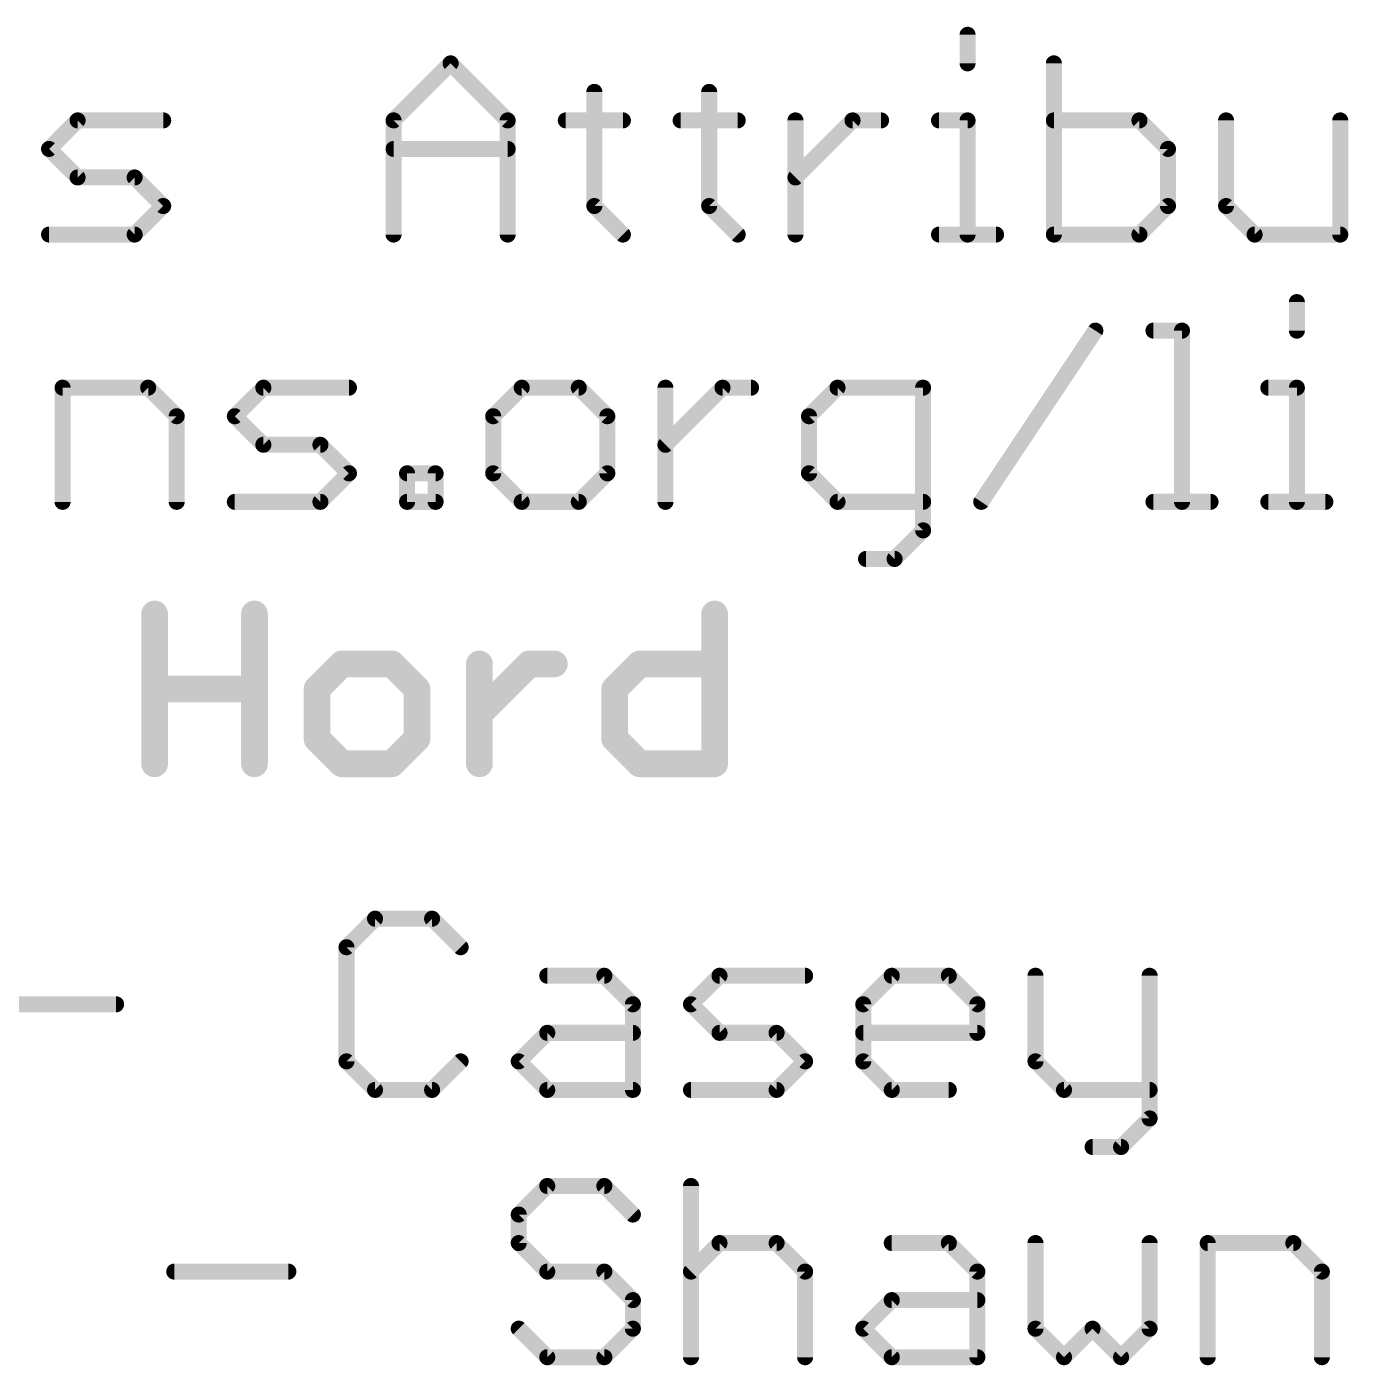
# Model space of a CAD drawing. Extents: x -22 to 88, y -20 to 45.
# Drawn here: x 31.21 to 43.77, y -19.56 to -6.84 of the extents above; entities that cross this region are included whole.
import ezdxf

# ---------------------------------------------------------------- set-up
doc = ezdxf.new("R2010")
doc.units = 0
doc.layers.add('51', color=53, linetype='CONTINUOUS')

msp = doc.modelspace()

# ---------------------------------------------------------------- linework, layer by layer
at = {"layer": '51'}
for points, const_width in [([(40.1507, -6.9156), (40.1507, -7.1868)], 0.1524), ([(40.1507, -6.9156), (40.1507, -7.1868)], 0.1524), ([(34.6952, -7.7291), (35.2376, -7.1868)], 0.1524), ([(34.6952, -7.7291), (35.2376, -7.1868)], 0.1524), ([(35.2376, -7.1868), (35.7799, -7.7291)], 0.1524), ([(35.2376, -7.1868), (35.7799, -7.7291)], 0.1524), ([(40.971, -7.1868), (40.971, -8.8138)], 0.1524), ([(40.971, -7.1868), (40.971, -8.8138)], 0.1524), ([(36.6035, -7.458), (36.6035, -8.5426)], 0.1524), ([(36.6035, -7.458), (36.6035, -8.5426)], 0.1524), ([(37.695, -7.458), (37.695, -8.5426)], 0.1524), ([(37.695, -7.458), (37.695, -8.5426)], 0.1524), ([(31.4209, -8.0003), (31.6921, -7.7291)], 0.1524), ([(31.4209, -8.0003), (31.6921, -7.7291)], 0.1524), ([(31.6921, -7.7291), (32.5056, -7.7291)], 0.1524), ([(31.6921, -7.7291), (32.5056, -7.7291)], 0.1524), ([(34.6952, -8.8138), (34.6952, -7.7291)], 0.1524), ([(34.6952, -8.8138), (34.6952, -7.7291)], 0.1524), ([(35.7799, -7.7291), (35.7799, -8.8138)], 0.1524), ([(35.7799, -7.7291), (35.7799, -8.8138)], 0.1524), ([(36.3324, -7.7291), (36.8747, -7.7291)], 0.1524), ([(36.3324, -7.7291), (36.8747, -7.7291)], 0.1524), ([(37.4238, -7.7291), (37.9662, -7.7291)], 0.1524), ([(37.4238, -7.7291), (37.9662, -7.7291)], 0.1524), ([(38.5153, -8.8138), (38.5153, -7.7291)], 0.1524), ([(38.5153, -8.2715), (39.0576, -7.7291)], 0.1524), ([(38.5153, -8.8138), (38.5153, -7.7291)], 0.1524), ([(38.5153, -8.2715), (39.0576, -7.7291)], 0.1524), ([(39.0576, -7.7291), (39.3288, -7.7291)], 0.1524), ([(39.0576, -7.7291), (39.3288, -7.7291)], 0.1524), ([(39.8796, -7.7291), (40.1507, -7.7291)], 0.1524), ([(39.8796, -7.7291), (40.1507, -7.7291)], 0.1524), ([(40.1507, -7.7291), (40.1507, -8.8138)], 0.1524), ([(40.1507, -7.7291), (40.1507, -8.8138)], 0.1524), ([(41.7845, -7.7291), (40.971, -7.7291)], 0.1524), ([(41.7845, -7.7291), (40.971, -7.7291)], 0.1524), ([(42.0557, -8.0003), (41.7845, -7.7291)], 0.1524), ([(42.0557, -8.0003), (41.7845, -7.7291)], 0.1524), ([(42.6082, -7.7291), (42.6082, -8.5426)], 0.1524), ([(42.6082, -7.7291), (42.6082, -8.5426)], 0.1524), ([(43.6928, -8.8138), (43.6928, -7.7291)], 0.1524), ([(43.6928, -8.8138), (43.6928, -7.7291)], 0.1524), ([(31.6921, -8.2715), (31.4209, -8.0003)], 0.1524), ([(31.6921, -8.2715), (31.4209, -8.0003)], 0.1524), ([(34.6952, -8.0003), (35.7799, -8.0003)], 0.1524), ([(34.6952, -8.0003), (35.7799, -8.0003)], 0.1524), ([(42.0557, -8.5426), (42.0557, -8.0003)], 0.1524), ([(42.0557, -8.5426), (42.0557, -8.0003)], 0.1524), ([(32.2344, -8.2715), (31.6921, -8.2715)], 0.1524), ([(32.2344, -8.2715), (31.6921, -8.2715)], 0.1524), ([(32.5056, -8.5426), (32.2344, -8.2715)], 0.1524), ([(32.5056, -8.5426), (32.2344, -8.2715)], 0.1524), ([(32.2344, -8.8138), (32.5056, -8.5426)], 0.1524), ([(32.2344, -8.8138), (32.5056, -8.5426)], 0.1524), ([(36.6035, -8.5426), (36.8747, -8.8138)], 0.1524), ([(36.6035, -8.5426), (36.8747, -8.8138)], 0.1524), ([(37.695, -8.5426), (37.9662, -8.8138)], 0.1524), ([(37.695, -8.5426), (37.9662, -8.8138)], 0.1524), ([(41.7845, -8.8138), (42.0557, -8.5426)], 0.1524), ([(41.7845, -8.8138), (42.0557, -8.5426)], 0.1524), ([(42.6082, -8.5426), (42.8793, -8.8138)], 0.1524), ([(42.6082, -8.5426), (42.8793, -8.8138)], 0.1524), ([(31.4209, -8.8138), (32.2344, -8.8138)], 0.1524), ([(31.4209, -8.8138), (32.2344, -8.8138)], 0.1524), ([(39.8796, -8.8138), (40.4219, -8.8138)], 0.1524), ([(39.8796, -8.8138), (40.4219, -8.8138)], 0.1524), ([(40.971, -8.8138), (41.7845, -8.8138)], 0.1524), ([(40.971, -8.8138), (41.7845, -8.8138)], 0.1524), ([(42.8793, -8.8138), (43.6928, -8.8138)], 0.1524), ([(42.8793, -8.8138), (43.6928, -8.8138)], 0.1524), ([(43.2806, -9.4556), (43.2806, -9.7268)], 0.1524), ([(43.2806, -9.4556), (43.2806, -9.7268)], 0.1524), ([(40.2808, -11.3538), (41.3655, -9.7268)], 0.1524), ([(40.2808, -11.3538), (41.3655, -9.7268)], 0.1524), ([(41.918, -9.7268), (42.1891, -9.7268)], 0.1524), ([(41.918, -9.7268), (42.1891, -9.7268)], 0.1524), ([(42.1891, -9.7268), (42.1891, -11.3538)], 0.1524), ([(42.1891, -9.7268), (42.1891, -11.3538)], 0.1524), ([(31.5493, -11.3538), (31.5493, -10.2691)], 0.1524), ([(31.5493, -10.2691), (32.3628, -10.2691)], 0.1524), ([(31.5493, -11.3538), (31.5493, -10.2691)], 0.1524), ([(31.5493, -10.2691), (32.3628, -10.2691)], 0.1524), ([(32.3628, -10.2691), (32.634, -10.5403)], 0.1524), ([(32.3628, -10.2691), (32.634, -10.5403)], 0.1524), ([(33.1865, -10.5403), (33.4576, -10.2691)], 0.1524), ([(33.1865, -10.5403), (33.4576, -10.2691)], 0.1524), ([(33.4576, -10.2691), (34.2711, -10.2691)], 0.1524), ([(33.4576, -10.2691), (34.2711, -10.2691)], 0.1524), ([(35.9134, -10.2691), (35.6422, -10.5403)], 0.1524), ([(35.9134, -10.2691), (35.6422, -10.5403)], 0.1524), ([(36.4557, -10.2691), (35.9134, -10.2691)], 0.1524), ([(36.4557, -10.2691), (35.9134, -10.2691)], 0.1524), ([(36.7269, -10.5403), (36.4557, -10.2691)], 0.1524), ([(36.7269, -10.5403), (36.4557, -10.2691)], 0.1524), ([(37.2794, -11.3538), (37.2794, -10.2691)], 0.1524), ([(37.2794, -10.8115), (37.8217, -10.2691)], 0.1524), ([(37.2794, -11.3538), (37.2794, -10.2691)], 0.1524), ([(37.2794, -10.8115), (37.8217, -10.2691)], 0.1524), ([(37.8217, -10.2691), (38.0929, -10.2691)], 0.1524), ([(37.8217, -10.2691), (38.0929, -10.2691)], 0.1524), ([(38.9148, -10.2691), (38.6437, -10.5403)], 0.1524), ([(38.9148, -10.2691), (38.6437, -10.5403)], 0.1524), ([(39.7283, -10.2691), (38.9148, -10.2691)], 0.1524), ([(39.7283, -10.2691), (38.9148, -10.2691)], 0.1524), ([(39.7283, -11.625), (39.7283, -10.2691)], 0.1524), ([(39.7283, -11.625), (39.7283, -10.2691)], 0.1524), ([(43.0094, -10.2691), (43.2806, -10.2691)], 0.1524), ([(43.0094, -10.2691), (43.2806, -10.2691)], 0.1524), ([(43.2806, -10.2691), (43.2806, -11.3538)], 0.1524), ([(43.2806, -10.2691), (43.2806, -11.3538)], 0.1524), ([(32.634, -10.5403), (32.634, -11.3538)], 0.1524), ([(32.634, -10.5403), (32.634, -11.3538)], 0.1524), ([(33.4576, -10.8115), (33.1865, -10.5403)], 0.1524), ([(33.4576, -10.8115), (33.1865, -10.5403)], 0.1524), ([(35.6422, -10.5403), (35.6422, -11.0826)], 0.1524), ([(35.6422, -10.5403), (35.6422, -11.0826)], 0.1524), ([(36.7269, -11.0826), (36.7269, -10.5403)], 0.1524), ([(36.7269, -11.0826), (36.7269, -10.5403)], 0.1524), ([(38.6437, -10.5403), (38.6437, -11.0826)], 0.1524), ([(38.6437, -10.5403), (38.6437, -11.0826)], 0.1524), ([(34, -10.8115), (33.4576, -10.8115)], 0.1524), ([(34, -10.8115), (33.4576, -10.8115)], 0.1524), ([(34.2711, -11.0826), (34, -10.8115)], 0.1524), ([(34.2711, -11.0826), (34, -10.8115)], 0.1524), ([(34, -11.3538), (34.2711, -11.0826)], 0.1524), ([(34, -11.3538), (34.2711, -11.0826)], 0.1524), ([(34.8236, -11.3538), (34.8236, -11.0826)], 0.1524), ([(34.8236, -11.0826), (35.0948, -11.0826)], 0.1524), ([(34.8236, -11.3538), (34.8236, -11.0826)], 0.1524), ([(34.8236, -11.0826), (35.0948, -11.0826)], 0.1524), ([(35.0948, -11.0826), (35.0948, -11.3538)], 0.1524), ([(35.0948, -11.0826), (35.0948, -11.3538)], 0.1524), ([(35.6422, -11.0826), (35.9134, -11.3538)], 0.1524), ([(35.6422, -11.0826), (35.9134, -11.3538)], 0.1524), ([(36.4557, -11.3538), (36.7269, -11.0826)], 0.1524), ([(36.4557, -11.3538), (36.7269, -11.0826)], 0.1524), ([(38.6437, -11.0826), (38.9148, -11.3538)], 0.1524), ([(38.6437, -11.0826), (38.9148, -11.3538)], 0.1524), ([(33.1865, -11.3538), (34, -11.3538)], 0.1524), ([(33.1865, -11.3538), (34, -11.3538)], 0.1524), ([(35.0948, -11.3538), (34.8236, -11.3538)], 0.1524), ([(35.0948, -11.3538), (34.8236, -11.3538)], 0.1524), ([(35.9134, -11.3538), (36.4557, -11.3538)], 0.1524), ([(35.9134, -11.3538), (36.4557, -11.3538)], 0.1524), ([(38.9148, -11.3538), (39.7283, -11.3538)], 0.1524), ([(38.9148, -11.3538), (39.7283, -11.3538)], 0.1524), ([(41.918, -11.3538), (42.4603, -11.3538)], 0.1524), ([(41.918, -11.3538), (42.4603, -11.3538)], 0.1524), ([(43.0094, -11.3538), (43.5517, -11.3538)], 0.1524), ([(43.0094, -11.3538), (43.5517, -11.3538)], 0.1524), ([(39.4572, -11.8961), (39.7283, -11.625)], 0.1524), ([(39.4572, -11.8961), (39.7283, -11.625)], 0.1524), ([(39.186, -11.8961), (39.4572, -11.8961)], 0.1524), ([(39.186, -11.8961), (39.4572, -11.8961)], 0.1524), ([(32.4242, -13.843), (32.4242, -12.4194)], 0.254), ([(33.3733, -12.4194), (33.3733, -13.843)], 0.254), ([(37.7468, -12.4194), (37.7468, -13.843)], 0.254), ([(34.2051, -12.8939), (33.9678, -13.1312)], 0.254), ([(34.6796, -12.8939), (34.2051, -12.8939)], 0.254), ([(34.9169, -13.1312), (34.6796, -12.8939)], 0.254), ([(35.5114, -13.843), (35.5114, -12.8939)], 0.254), ([(35.5114, -13.3685), (35.986, -12.8939)], 0.254), ([(35.986, -12.8939), (36.2232, -12.8939)], 0.254), ([(36.7978, -13.1312), (37.035, -12.8939)], 0.254), ([(37.035, -12.8939), (37.7468, -12.8939)], 0.254), ([(32.4242, -13.1312), (33.3733, -13.1312)], 0.254), ([(33.9678, -13.1312), (33.9678, -13.6057)], 0.254), ([(34.9169, -13.6057), (34.9169, -13.1312)], 0.254), ([(36.7978, -13.6057), (36.7978, -13.1312)], 0.254), ([(33.9678, -13.6057), (34.2051, -13.843)], 0.254), ([(34.6796, -13.843), (34.9169, -13.6057)], 0.254), ([(37.035, -13.843), (36.7978, -13.6057)], 0.254), ([(34.2051, -13.843), (34.6796, -13.843)], 0.254), ([(37.7468, -13.843), (37.035, -13.843)], 0.254), ([(34.519, -15.3148), (34.2478, -15.586)], 0.1524), ([(35.0613, -15.3148), (34.519, -15.3148)], 0.1524), ([(35.3325, -15.586), (35.0613, -15.3148)], 0.1524), ([(34.2478, -15.586), (34.2478, -16.6706)], 0.1524), ([(36.1561, -15.8571), (36.6985, -15.8571)], 0.1524), ([(36.6985, -15.8571), (36.9696, -16.1283)], 0.1524), ([(37.5221, -16.1283), (37.7933, -15.8571)], 0.1524), ([(37.7933, -15.8571), (38.6068, -15.8571)], 0.1524), ([(39.1593, -16.1283), (39.4305, -15.8571)], 0.1524), ([(39.4305, -15.8571), (39.9728, -15.8571)], 0.1524), ([(39.9728, -15.8571), (40.244, -16.1283)], 0.1524), ([(40.7965, -15.8571), (40.7965, -16.6706)], 0.1524), ([(41.8811, -15.8571), (41.8811, -17.213)], 0.1524), ([(30.9735, -16.1283), (32.0582, -16.1283)], 0.1524), ([(36.9696, -16.1283), (36.9696, -16.9418)], 0.1524), ([(37.7933, -16.3995), (37.5221, -16.1283)], 0.1524), ([(39.1593, -16.6706), (39.1593, -16.1283)], 0.1524), ([(40.244, -16.1283), (40.244, -16.3995)], 0.1524), ([(35.885, -16.6706), (36.1561, -16.3995)], 0.1524), ([(36.1561, -16.3995), (36.9696, -16.3995)], 0.1524), ([(38.3356, -16.3995), (37.7933, -16.3995)], 0.1524), ([(38.6068, -16.6706), (38.3356, -16.3995)], 0.1524), ([(40.244, -16.3995), (39.1593, -16.3995)], 0.1524), ([(34.2478, -16.6706), (34.519, -16.9418)], 0.1524), ([(35.0613, -16.9418), (35.3325, -16.6706)], 0.1524), ([(36.1561, -16.9418), (35.885, -16.6706)], 0.1524), ([(38.3356, -16.9418), (38.6068, -16.6706)], 0.1524), ([(39.4305, -16.9418), (39.1593, -16.6706)], 0.1524), ([(40.7965, -16.6706), (41.0676, -16.9418)], 0.1524), ([(34.519, -16.9418), (35.0613, -16.9418)], 0.1524), ([(36.9696, -16.9418), (36.1561, -16.9418)], 0.1524), ([(37.5221, -16.9418), (38.3356, -16.9418)], 0.1524), ([(39.9728, -16.9418), (39.4305, -16.9418)], 0.1524), ([(41.0676, -16.9418), (41.8811, -16.9418)], 0.1524), ([(41.8811, -17.213), (41.6099, -17.4841)], 0.1524), ([(41.6099, -17.4841), (41.3388, -17.4841)], 0.1524), ([(36.1561, -17.8548), (35.885, -18.126)], 0.1524), ([(36.6985, -17.8548), (36.1561, -17.8548)], 0.1524), ([(36.9696, -18.126), (36.6985, -17.8548)], 0.1524), ([(37.5221, -17.8548), (37.5221, -19.4818)], 0.1524), ([(35.885, -18.126), (35.885, -18.3971)], 0.1524), ([(35.885, -18.3971), (36.1561, -18.6683)], 0.1524), ([(37.5221, -18.6683), (37.7933, -18.3971)], 0.1524), ([(37.7933, -18.3971), (38.3356, -18.3971)], 0.1524), ([(38.3356, -18.3971), (38.6068, -18.6683)], 0.1524), ([(39.4305, -18.3971), (39.9728, -18.3971)], 0.1524), ([(39.9728, -18.3971), (40.244, -18.6683)], 0.1524), ([(40.7965, -18.3971), (40.7965, -19.2106)], 0.1524), ([(41.8811, -19.2106), (41.8811, -18.3971)], 0.1524), ([(42.4336, -19.4818), (42.4336, -18.3971)], 0.1524), ([(42.4336, -18.3971), (43.2471, -18.3971)], 0.1524), ([(43.2471, -18.3971), (43.5183, -18.6683)], 0.1524), ([(32.6107, -18.6683), (33.6953, -18.6683)], 0.1524), ([(36.1561, -18.6683), (36.6985, -18.6683)], 0.1524), ([(36.6985, -18.6683), (36.9696, -18.9395)], 0.1524), ([(38.6068, -18.6683), (38.6068, -19.4818)], 0.1524), ([(40.244, -18.6683), (40.244, -19.4818)], 0.1524), ([(43.5183, -18.6683), (43.5183, -19.4818)], 0.1524), ([(36.9696, -18.9395), (36.9696, -19.2106)], 0.1524), ([(39.1593, -19.2106), (39.4305, -18.9395)], 0.1524), ([(39.4305, -18.9395), (40.244, -18.9395)], 0.1524), ([(36.1561, -19.4818), (35.885, -19.2106)], 0.1524), ([(36.9696, -19.2106), (36.6985, -19.4818)], 0.1524), ([(39.4305, -19.4818), (39.1593, -19.2106)], 0.1524), ([(40.7965, -19.2106), (41.0676, -19.4818)], 0.1524), ([(41.0676, -19.4818), (41.3388, -19.2106)], 0.1524), ([(41.3388, -19.2106), (41.6099, -19.4818)], 0.1524), ([(41.6099, -19.4818), (41.8811, -19.2106)], 0.1524), ([(36.6985, -19.4818), (36.1561, -19.4818)], 0.1524), ([(40.244, -19.4818), (39.4305, -19.4818)], 0.1524)]:
    msp.add_lwpolyline(points, dxfattribs=dict(at, const_width=const_width))
for points, const_width in [([(40.1888, -6.9156, 1), (40.1126, -6.9156)], 0.0762), ([(40.1888, -6.9156, 1), (40.1126, -6.9156)], 0.0762), ([(35.2645, -7.1599, 1), (35.2106, -7.2138)], 0.0762), ([(35.2645, -7.1599, 1), (35.2106, -7.2138)], 0.0762), ([(35.2645, -7.2138, 1), (35.2106, -7.1599)], 0.0762), ([(35.2645, -7.2138, 1), (35.2106, -7.1599)], 0.0762), ([(41.0091, -7.1868, 1), (40.9329, -7.1868)], 0.0762), ([(41.0091, -7.1868, 1), (40.9329, -7.1868)], 0.0762), ([(40.1126, -7.1868, 1), (40.1888, -7.1868)], 0.0762), ([(40.1126, -7.1868, 1), (40.1888, -7.1868)], 0.0762), ([(36.6416, -7.458, 1), (36.5654, -7.458)], 0.0762), ([(36.6416, -7.458, 1), (36.5654, -7.458)], 0.0762), ([(37.7331, -7.458, 1), (37.6569, -7.458)], 0.0762), ([(37.7331, -7.458, 1), (37.6569, -7.458)], 0.0762), ([(31.6921, -7.691, 1), (31.6921, -7.7672)], 0.0762), ([(31.6921, -7.691, 1), (31.6921, -7.7672)], 0.0762), ([(31.719, -7.7561, 1), (31.6651, -7.7022)], 0.0762), ([(31.719, -7.7561, 1), (31.6651, -7.7022)], 0.0762), ([(32.5056, -7.7672, 1), (32.5056, -7.691)], 0.0762), ([(32.5056, -7.7672, 1), (32.5056, -7.691)], 0.0762), ([(34.7333, -7.7291, 1), (34.6571, -7.7291)], 0.0762), ([(34.7333, -7.7291, 1), (34.6571, -7.7291)], 0.0762), ([(34.6683, -7.7022, 1), (34.7222, -7.7561)], 0.0762), ([(34.6683, -7.7022, 1), (34.7222, -7.7561)], 0.0762), ([(35.818, -7.7291, 1), (35.7418, -7.7291)], 0.0762), ([(35.818, -7.7291, 1), (35.7418, -7.7291)], 0.0762), ([(35.7529, -7.7561, 1), (35.8068, -7.7022)], 0.0762), ([(35.7529, -7.7561, 1), (35.8068, -7.7022)], 0.0762), ([(36.3324, -7.691, 1), (36.3324, -7.7672)], 0.0762), ([(36.3324, -7.691, 1), (36.3324, -7.7672)], 0.0762), ([(36.8747, -7.7672, 1), (36.8747, -7.691)], 0.0762), ([(36.8747, -7.7672, 1), (36.8747, -7.691)], 0.0762), ([(37.4238, -7.691, 1), (37.4238, -7.7672)], 0.0762), ([(37.4238, -7.691, 1), (37.4238, -7.7672)], 0.0762), ([(37.9662, -7.7672, 1), (37.9662, -7.691)], 0.0762), ([(37.9662, -7.7672, 1), (37.9662, -7.691)], 0.0762), ([(38.5534, -7.7291, 1), (38.4772, -7.7291)], 0.0762), ([(38.5534, -7.7291, 1), (38.4772, -7.7291)], 0.0762), ([(39.0576, -7.691, 1), (39.0576, -7.7672)], 0.0762), ([(39.0576, -7.691, 1), (39.0576, -7.7672)], 0.0762), ([(39.0845, -7.7561, 1), (39.0306, -7.7022)], 0.0762), ([(39.0845, -7.7561, 1), (39.0306, -7.7022)], 0.0762), ([(39.3288, -7.7672, 1), (39.3288, -7.691)], 0.0762), ([(39.3288, -7.7672, 1), (39.3288, -7.691)], 0.0762), ([(39.8796, -7.691, 1), (39.8796, -7.7672)], 0.0762), ([(39.8796, -7.691, 1), (39.8796, -7.7672)], 0.0762), ([(40.1888, -7.7291, 1), (40.1126, -7.7291)], 0.0762), ([(40.1888, -7.7291, 1), (40.1126, -7.7291)], 0.0762), ([(40.1507, -7.7672, 1), (40.1507, -7.691)], 0.0762), ([(40.1507, -7.7672, 1), (40.1507, -7.691)], 0.0762), ([(40.971, -7.691, 1), (40.971, -7.7672)], 0.0762), ([(40.971, -7.691, 1), (40.971, -7.7672)], 0.0762), ([(41.8114, -7.7022, 1), (41.7575, -7.7561)], 0.0762), ([(41.8114, -7.7022, 1), (41.7575, -7.7561)], 0.0762), ([(41.7845, -7.7672, 1), (41.7845, -7.691)], 0.0762), ([(41.7845, -7.7672, 1), (41.7845, -7.691)], 0.0762), ([(42.6463, -7.7291, 1), (42.5701, -7.7291)], 0.0762), ([(42.6463, -7.7291, 1), (42.5701, -7.7291)], 0.0762), ([(43.7309, -7.7291, 1), (43.6547, -7.7291)], 0.0762), ([(43.7309, -7.7291, 1), (43.6547, -7.7291)], 0.0762), ([(31.4479, -7.9734, 1), (31.394, -8.0272)], 0.0762), ([(31.4479, -7.9734, 1), (31.394, -8.0272)], 0.0762), ([(31.394, -7.9734, 1), (31.4479, -8.0272)], 0.0762), ([(31.394, -7.9734, 1), (31.4479, -8.0272)], 0.0762), ([(34.6952, -7.9622, 1), (34.6952, -8.0384)], 0.0762), ([(34.6952, -7.9622, 1), (34.6952, -8.0384)], 0.0762), ([(35.7799, -8.0384, 1), (35.7799, -7.9622)], 0.0762), ([(35.7799, -8.0384, 1), (35.7799, -7.9622)], 0.0762), ([(42.0938, -8.0003, 1), (42.0176, -8.0003)], 0.0762), ([(42.0938, -8.0003, 1), (42.0176, -8.0003)], 0.0762), ([(42.0287, -8.0272, 1), (42.0826, -7.9734)], 0.0762), ([(42.0287, -8.0272, 1), (42.0826, -7.9734)], 0.0762), ([(31.6921, -8.2334, 1), (31.6921, -8.3096)], 0.0762), ([(31.6921, -8.2334, 1), (31.6921, -8.3096)], 0.0762), ([(31.6651, -8.2984, 1), (31.719, -8.2445)], 0.0762), ([(31.6651, -8.2984, 1), (31.719, -8.2445)], 0.0762), ([(32.2614, -8.2445, 1), (32.2075, -8.2984)], 0.0762), ([(32.2614, -8.2445, 1), (32.2075, -8.2984)], 0.0762), ([(32.2344, -8.3096, 1), (32.2344, -8.2334)], 0.0762), ([(32.2344, -8.3096, 1), (32.2344, -8.2334)], 0.0762), ([(38.4883, -8.2445, 1), (38.5422, -8.2984)], 0.0762), ([(38.4883, -8.2445, 1), (38.5422, -8.2984)], 0.0762), ([(32.5325, -8.5696, 1), (32.4786, -8.5157)], 0.0762), ([(32.5325, -8.5696, 1), (32.4786, -8.5157)], 0.0762), ([(32.4786, -8.5696, 1), (32.5325, -8.5157)], 0.0762), ([(32.4786, -8.5696, 1), (32.5325, -8.5157)], 0.0762), ([(36.6305, -8.5157, 1), (36.5766, -8.5696)], 0.0762), ([(36.6305, -8.5157, 1), (36.5766, -8.5696)], 0.0762), ([(36.5654, -8.5426, 1), (36.6416, -8.5426)], 0.0762), ([(36.5654, -8.5426, 1), (36.6416, -8.5426)], 0.0762), ([(37.7219, -8.5157, 1), (37.668, -8.5696)], 0.0762), ([(37.7219, -8.5157, 1), (37.668, -8.5696)], 0.0762), ([(37.6569, -8.5426, 1), (37.7331, -8.5426)], 0.0762), ([(37.6569, -8.5426, 1), (37.7331, -8.5426)], 0.0762), ([(42.0176, -8.5426, 1), (42.0938, -8.5426)], 0.0762), ([(42.0176, -8.5426, 1), (42.0938, -8.5426)], 0.0762), ([(42.0826, -8.5696, 1), (42.0287, -8.5157)], 0.0762), ([(42.0826, -8.5696, 1), (42.0287, -8.5157)], 0.0762), ([(42.6351, -8.5157, 1), (42.5812, -8.5696)], 0.0762), ([(42.6351, -8.5157, 1), (42.5812, -8.5696)], 0.0762), ([(42.5701, -8.5426, 1), (42.6463, -8.5426)], 0.0762), ([(42.5701, -8.5426, 1), (42.6463, -8.5426)], 0.0762), ([(31.4209, -8.7757, 1), (31.4209, -8.8519)], 0.0762), ([(31.4209, -8.7757, 1), (31.4209, -8.8519)], 0.0762), ([(32.2075, -8.7869, 1), (32.2614, -8.8407)], 0.0762), ([(32.2075, -8.7869, 1), (32.2614, -8.8407)], 0.0762), ([(32.2344, -8.8519, 1), (32.2344, -8.7757)], 0.0762), ([(32.2344, -8.8519, 1), (32.2344, -8.7757)], 0.0762), ([(34.6571, -8.8138, 1), (34.7333, -8.8138)], 0.0762), ([(34.6571, -8.8138, 1), (34.7333, -8.8138)], 0.0762), ([(35.7418, -8.8138, 1), (35.818, -8.8138)], 0.0762), ([(35.7418, -8.8138, 1), (35.818, -8.8138)], 0.0762), ([(36.8478, -8.8407, 1), (36.9017, -8.7869)], 0.0762), ([(36.8478, -8.8407, 1), (36.9017, -8.7869)], 0.0762), ([(37.9392, -8.8407, 1), (37.9931, -8.7869)], 0.0762), ([(37.9392, -8.8407, 1), (37.9931, -8.7869)], 0.0762), ([(38.4772, -8.8138, 1), (38.5534, -8.8138)], 0.0762), ([(38.4772, -8.8138, 1), (38.5534, -8.8138)], 0.0762), ([(39.8796, -8.7757, 1), (39.8796, -8.8519)], 0.0762), ([(39.8796, -8.7757, 1), (39.8796, -8.8519)], 0.0762), ([(40.1126, -8.8138, 1), (40.1888, -8.8138)], 0.0762), ([(40.1126, -8.8138, 1), (40.1888, -8.8138)], 0.0762), ([(40.4219, -8.8519, 1), (40.4219, -8.7757)], 0.0762), ([(40.4219, -8.8519, 1), (40.4219, -8.7757)], 0.0762), ([(40.971, -8.7757, 1), (40.971, -8.8519)], 0.0762), ([(40.971, -8.7757, 1), (40.971, -8.8519)], 0.0762), ([(40.9329, -8.8138, 1), (41.0091, -8.8138)], 0.0762), ([(40.9329, -8.8138, 1), (41.0091, -8.8138)], 0.0762), ([(41.7576, -8.7869, 1), (41.8114, -8.8407)], 0.0762), ([(41.7576, -8.7869, 1), (41.8114, -8.8407)], 0.0762), ([(41.7845, -8.8519, 1), (41.7845, -8.7757)], 0.0762), ([(41.7845, -8.8519, 1), (41.7845, -8.7757)], 0.0762), ([(42.8793, -8.7757, 1), (42.8793, -8.8519)], 0.0762), ([(42.8793, -8.7757, 1), (42.8793, -8.8519)], 0.0762), ([(42.8524, -8.8407, 1), (42.9063, -8.7869)], 0.0762), ([(42.8524, -8.8407, 1), (42.9063, -8.7869)], 0.0762), ([(43.6547, -8.8138, 1), (43.7309, -8.8138)], 0.0762), ([(43.6547, -8.8138, 1), (43.7309, -8.8138)], 0.0762), ([(43.6928, -8.8519, 1), (43.6928, -8.7757)], 0.0762), ([(43.6928, -8.8519, 1), (43.6928, -8.7757)], 0.0762), ([(43.3187, -9.4556, 1), (43.2425, -9.4556)], 0.0762), ([(43.3187, -9.4556, 1), (43.2425, -9.4556)], 0.0762), ([(41.3972, -9.7479, 1), (41.3338, -9.7057)], 0.0762), ([(41.3972, -9.7479, 1), (41.3338, -9.7057)], 0.0762), ([(41.918, -9.6887, 1), (41.918, -9.7649)], 0.0762), ([(41.918, -9.6887, 1), (41.918, -9.7649)], 0.0762), ([(42.2272, -9.7268, 1), (42.151, -9.7268)], 0.0762), ([(42.2272, -9.7268, 1), (42.151, -9.7268)], 0.0762), ([(42.1891, -9.7649, 1), (42.1891, -9.6887)], 0.0762), ([(42.1891, -9.7649, 1), (42.1891, -9.6887)], 0.0762), ([(43.2425, -9.7268, 1), (43.3187, -9.7268)], 0.0762), ([(43.2425, -9.7268, 1), (43.3187, -9.7268)], 0.0762), ([(31.5874, -10.2691, 1), (31.5112, -10.2691)], 0.0762), ([(31.5493, -10.231, 1), (31.5493, -10.3072)], 0.0762), ([(31.5874, -10.2691, 1), (31.5112, -10.2691)], 0.0762), ([(31.5493, -10.231, 1), (31.5493, -10.3072)], 0.0762), ([(32.3898, -10.2422, 1), (32.3359, -10.2961)], 0.0762), ([(32.3898, -10.2422, 1), (32.3359, -10.2961)], 0.0762), ([(32.3628, -10.3072, 1), (32.3628, -10.231)], 0.0762), ([(32.3628, -10.3072, 1), (32.3628, -10.231)], 0.0762), ([(33.4576, -10.231, 1), (33.4576, -10.3072)], 0.0762), ([(33.4576, -10.231, 1), (33.4576, -10.3072)], 0.0762), ([(33.4846, -10.2961, 1), (33.4307, -10.2422)], 0.0762), ([(33.4846, -10.2961, 1), (33.4307, -10.2422)], 0.0762), ([(34.2711, -10.3072, 1), (34.2711, -10.231)], 0.0762), ([(34.2711, -10.3072, 1), (34.2711, -10.231)], 0.0762), ([(35.9134, -10.231, 1), (35.9134, -10.3072)], 0.0762), ([(35.9134, -10.231, 1), (35.9134, -10.3072)], 0.0762), ([(35.9403, -10.2961, 1), (35.8864, -10.2422)], 0.0762), ([(35.9403, -10.2961, 1), (35.8864, -10.2422)], 0.0762), ([(36.4827, -10.2422, 1), (36.4288, -10.2961)], 0.0762), ([(36.4827, -10.2422, 1), (36.4288, -10.2961)], 0.0762), ([(36.4557, -10.3072, 1), (36.4557, -10.231)], 0.0762), ([(36.4557, -10.3072, 1), (36.4557, -10.231)], 0.0762), ([(37.3175, -10.2691, 1), (37.2413, -10.2691)], 0.0762), ([(37.3175, -10.2691, 1), (37.2413, -10.2691)], 0.0762), ([(37.8217, -10.231, 1), (37.8217, -10.3072)], 0.0762), ([(37.8217, -10.231, 1), (37.8217, -10.3072)], 0.0762), ([(37.8486, -10.2961, 1), (37.7948, -10.2422)], 0.0762), ([(37.8486, -10.2961, 1), (37.7948, -10.2422)], 0.0762), ([(38.0929, -10.3072, 1), (38.0929, -10.231)], 0.0762), ([(38.0929, -10.3072, 1), (38.0929, -10.231)], 0.0762), ([(38.9148, -10.231, 1), (38.9148, -10.3072)], 0.0762), ([(38.9148, -10.231, 1), (38.9148, -10.3072)], 0.0762), ([(38.9418, -10.2961, 1), (38.8879, -10.2422)], 0.0762), ([(38.9418, -10.2961, 1), (38.8879, -10.2422)], 0.0762), ([(39.7664, -10.2691, 1), (39.6902, -10.2691)], 0.0762), ([(39.7664, -10.2691, 1), (39.6902, -10.2691)], 0.0762), ([(39.7283, -10.3072, 1), (39.7283, -10.231)], 0.0762), ([(39.7283, -10.3072, 1), (39.7283, -10.231)], 0.0762), ([(43.0094, -10.231, 1), (43.0094, -10.3072)], 0.0762), ([(43.0094, -10.231, 1), (43.0094, -10.3072)], 0.0762), ([(43.3187, -10.2691, 1), (43.2425, -10.2691)], 0.0762), ([(43.3187, -10.2691, 1), (43.2425, -10.2691)], 0.0762), ([(43.2806, -10.3072, 1), (43.2806, -10.231)], 0.0762), ([(43.2806, -10.3072, 1), (43.2806, -10.231)], 0.0762), ([(32.6721, -10.5403, 1), (32.5959, -10.5403)], 0.0762), ([(32.6721, -10.5403, 1), (32.5959, -10.5403)], 0.0762), ([(32.607, -10.5672, 1), (32.6609, -10.5134)], 0.0762), ([(32.607, -10.5672, 1), (32.6609, -10.5134)], 0.0762), ([(33.2134, -10.5134, 1), (33.1595, -10.5672)], 0.0762), ([(33.2134, -10.5134, 1), (33.1595, -10.5672)], 0.0762), ([(33.1595, -10.5134, 1), (33.2134, -10.5672)], 0.0762), ([(33.1595, -10.5134, 1), (33.2134, -10.5672)], 0.0762), ([(35.6803, -10.5403, 1), (35.6041, -10.5403)], 0.0762), ([(35.6803, -10.5403, 1), (35.6041, -10.5403)], 0.0762), ([(35.6153, -10.5134, 1), (35.6692, -10.5672)], 0.0762), ([(35.6153, -10.5134, 1), (35.6692, -10.5672)], 0.0762), ([(36.765, -10.5403, 1), (36.6888, -10.5403)], 0.0762), ([(36.765, -10.5403, 1), (36.6888, -10.5403)], 0.0762), ([(36.6999, -10.5672, 1), (36.7538, -10.5134)], 0.0762), ([(36.6999, -10.5672, 1), (36.7538, -10.5134)], 0.0762), ([(38.6818, -10.5403, 1), (38.6056, -10.5403)], 0.0762), ([(38.6818, -10.5403, 1), (38.6056, -10.5403)], 0.0762), ([(38.6167, -10.5134, 1), (38.6706, -10.5672)], 0.0762), ([(38.6167, -10.5134, 1), (38.6706, -10.5672)], 0.0762), ([(33.4576, -10.7734, 1), (33.4576, -10.8496)], 0.0762), ([(33.4576, -10.7734, 1), (33.4576, -10.8496)], 0.0762), ([(33.4307, -10.8384, 1), (33.4846, -10.7845)], 0.0762), ([(33.4307, -10.8384, 1), (33.4846, -10.7845)], 0.0762), ([(34.0269, -10.7845, 1), (33.973, -10.8384)], 0.0762), ([(34.0269, -10.7845, 1), (33.973, -10.8384)], 0.0762), ([(34, -10.8496, 1), (34, -10.7734)], 0.0762), ([(34, -10.8496, 1), (34, -10.7734)], 0.0762), ([(37.2524, -10.7845, 1), (37.3063, -10.8384)], 0.0762), ([(37.2524, -10.7845, 1), (37.3063, -10.8384)], 0.0762), ([(34.2981, -11.1096, 1), (34.2442, -11.0557)], 0.0762), ([(34.2981, -11.1096, 1), (34.2442, -11.0557)], 0.0762), ([(34.2442, -11.1096, 1), (34.2981, -11.0557)], 0.0762), ([(34.2442, -11.1096, 1), (34.2981, -11.0557)], 0.0762), ([(34.8617, -11.0826, 1), (34.7855, -11.0826)], 0.0762), ([(34.8236, -11.0445, 1), (34.8236, -11.1207)], 0.0762), ([(34.8617, -11.0826, 1), (34.7855, -11.0826)], 0.0762), ([(34.8236, -11.0445, 1), (34.8236, -11.1207)], 0.0762), ([(35.1329, -11.0826, 1), (35.0567, -11.0826)], 0.0762), ([(35.1329, -11.0826, 1), (35.0567, -11.0826)], 0.0762), ([(35.0948, -11.1207, 1), (35.0948, -11.0445)], 0.0762), ([(35.0948, -11.1207, 1), (35.0948, -11.0445)], 0.0762), ([(35.6692, -11.0557, 1), (35.6153, -11.1096)], 0.0762), ([(35.6692, -11.0557, 1), (35.6153, -11.1096)], 0.0762), ([(35.6041, -11.0826, 1), (35.6803, -11.0826)], 0.0762), ([(35.6041, -11.0826, 1), (35.6803, -11.0826)], 0.0762), ([(36.6888, -11.0826, 1), (36.765, -11.0826)], 0.0762), ([(36.6888, -11.0826, 1), (36.765, -11.0826)], 0.0762), ([(36.7538, -11.1096, 1), (36.6999, -11.0557)], 0.0762), ([(36.7538, -11.1096, 1), (36.6999, -11.0557)], 0.0762), ([(38.6706, -11.0557, 1), (38.6167, -11.1096)], 0.0762), ([(38.6706, -11.0557, 1), (38.6167, -11.1096)], 0.0762), ([(38.6056, -11.0826, 1), (38.6818, -11.0826)], 0.0762), ([(38.6056, -11.0826, 1), (38.6818, -11.0826)], 0.0762), ([(31.5112, -11.3538, 1), (31.5874, -11.3538)], 0.0762), ([(31.5112, -11.3538, 1), (31.5874, -11.3538)], 0.0762), ([(32.5959, -11.3538, 1), (32.6721, -11.3538)], 0.0762), ([(32.5959, -11.3538, 1), (32.6721, -11.3538)], 0.0762), ([(33.1865, -11.3157, 1), (33.1865, -11.3919)], 0.0762), ([(33.1865, -11.3157, 1), (33.1865, -11.3919)], 0.0762), ([(33.973, -11.3269, 1), (34.0269, -11.3807)], 0.0762), ([(33.973, -11.3269, 1), (34.0269, -11.3807)], 0.0762), ([(34, -11.3919, 1), (34, -11.3157)], 0.0762), ([(34, -11.3919, 1), (34, -11.3157)], 0.0762), ([(34.8236, -11.3157, 1), (34.8236, -11.3919)], 0.0762), ([(34.8236, -11.3157, 1), (34.8236, -11.3919)], 0.0762), ([(34.7855, -11.3538, 1), (34.8617, -11.3538)], 0.0762), ([(34.7855, -11.3538, 1), (34.8617, -11.3538)], 0.0762), ([(35.0567, -11.3538, 1), (35.1329, -11.3538)], 0.0762), ([(35.0567, -11.3538, 1), (35.1329, -11.3538)], 0.0762), ([(35.0948, -11.3919, 1), (35.0948, -11.3157)], 0.0762), ([(35.0948, -11.3919, 1), (35.0948, -11.3157)], 0.0762), ([(35.9134, -11.3157, 1), (35.9134, -11.3919)], 0.0762), ([(35.9134, -11.3157, 1), (35.9134, -11.3919)], 0.0762), ([(35.8864, -11.3807, 1), (35.9403, -11.3269)], 0.0762), ([(35.8864, -11.3807, 1), (35.9403, -11.3269)], 0.0762), ([(36.4288, -11.3269, 1), (36.4826, -11.3807)], 0.0762), ([(36.4288, -11.3269, 1), (36.4826, -11.3807)], 0.0762), ([(36.4557, -11.3919, 1), (36.4557, -11.3157)], 0.0762), ([(36.4557, -11.3919, 1), (36.4557, -11.3157)], 0.0762), ([(37.2413, -11.3538, 1), (37.3175, -11.3538)], 0.0762), ([(37.2413, -11.3538, 1), (37.3175, -11.3538)], 0.0762), ([(38.9148, -11.3157, 1), (38.9148, -11.3919)], 0.0762), ([(38.9148, -11.3157, 1), (38.9148, -11.3919)], 0.0762), ([(38.8879, -11.3807, 1), (38.9418, -11.3269)], 0.0762), ([(38.8879, -11.3807, 1), (38.9418, -11.3269)], 0.0762), ([(39.7283, -11.3919, 1), (39.7283, -11.3157)], 0.0762), ([(39.7283, -11.3919, 1), (39.7283, -11.3157)], 0.0762), ([(40.2491, -11.3327, 1), (40.3125, -11.3749)], 0.0762), ([(40.2491, -11.3327, 1), (40.3125, -11.3749)], 0.0762), ([(41.918, -11.3157, 1), (41.918, -11.3919)], 0.0762), ([(41.918, -11.3157, 1), (41.918, -11.3919)], 0.0762), ([(42.151, -11.3538, 1), (42.2272, -11.3538)], 0.0762), ([(42.151, -11.3538, 1), (42.2272, -11.3538)], 0.0762), ([(42.4603, -11.3919, 1), (42.4603, -11.3157)], 0.0762), ([(42.4603, -11.3919, 1), (42.4603, -11.3157)], 0.0762), ([(43.0094, -11.3157, 1), (43.0094, -11.3919)], 0.0762), ([(43.0094, -11.3157, 1), (43.0094, -11.3919)], 0.0762), ([(43.2425, -11.3538, 1), (43.3187, -11.3538)], 0.0762), ([(43.2425, -11.3538, 1), (43.3187, -11.3538)], 0.0762), ([(43.5517, -11.3919, 1), (43.5517, -11.3157)], 0.0762), ([(43.5517, -11.3919, 1), (43.5517, -11.3157)], 0.0762), ([(39.7553, -11.6519, 1), (39.7014, -11.598)], 0.0762), ([(39.7553, -11.6519, 1), (39.7014, -11.598)], 0.0762), ([(39.6902, -11.625, 1), (39.7664, -11.625)], 0.0762), ([(39.6902, -11.625, 1), (39.7664, -11.625)], 0.0762), ([(39.186, -11.858, 1), (39.186, -11.9342)], 0.0762), ([(39.186, -11.858, 1), (39.186, -11.9342)], 0.0762), ([(39.4572, -11.9342, 1), (39.4572, -11.858)], 0.0762), ([(39.4572, -11.9342, 1), (39.4572, -11.858)], 0.0762), ([(39.4302, -11.8692, 1), (39.4841, -11.9231)], 0.0762), ([(39.4302, -11.8692, 1), (39.4841, -11.9231)], 0.0762), ([(32.4877, -12.4194, 1), (32.3607, -12.4194)], 0.127), ([(33.4368, -12.4194, 1), (33.3098, -12.4194)], 0.127), ([(37.8103, -12.4194, 1), (37.6833, -12.4194)], 0.127), ([(34.2051, -12.8304, 1), (34.2051, -12.9574)], 0.127), ([(34.25, -12.9388, 1), (34.1602, -12.849)], 0.127), ([(34.7245, -12.849, 1), (34.6347, -12.9388)], 0.127), ([(34.6796, -12.9574, 1), (34.6796, -12.8304)], 0.127), ([(35.5749, -12.8939, 1), (35.4479, -12.8939)], 0.127), ([(35.986, -12.8304, 1), (35.986, -12.9574)], 0.127), ([(36.0309, -12.9388, 1), (35.9411, -12.849)], 0.127), ([(36.2232, -12.9574, 1), (36.2232, -12.8304)], 0.127), ([(37.035, -12.8304, 1), (37.035, -12.9574)], 0.127), ([(37.0799, -12.9388, 1), (36.9901, -12.849)], 0.127), ([(37.7468, -12.9574, 1), (37.7468, -12.8304)], 0.127), ([(32.4242, -13.0677, 1), (32.4242, -13.1947)], 0.127), ([(33.3733, -13.1947, 1), (33.3733, -13.0677)], 0.127), ([(34.0313, -13.1312, 1), (33.9043, -13.1312)], 0.127), ([(33.9229, -13.0863, 1), (34.0127, -13.1761)], 0.127), ([(34.9804, -13.1312, 1), (34.8534, -13.1312)], 0.127), ([(34.872, -13.1761, 1), (34.9618, -13.0863)], 0.127), ([(36.8613, -13.1312, 1), (36.7343, -13.1312)], 0.127), ([(36.7529, -13.0863, 1), (36.8427, -13.1761)], 0.127), ([(35.4665, -13.3236, 1), (35.5563, -13.4134)], 0.127), ([(34.0127, -13.5608, 1), (33.9229, -13.6506)], 0.127), ([(34.9618, -13.6506, 1), (34.872, -13.5608)], 0.127), ([(36.8427, -13.5608, 1), (36.7529, -13.6506)], 0.127), ([(33.9043, -13.6057, 1), (34.0313, -13.6057)], 0.127), ([(34.8534, -13.6057, 1), (34.9804, -13.6057)], 0.127), ([(36.7343, -13.6057, 1), (36.8613, -13.6057)], 0.127), ([(34.2051, -13.7795, 1), (34.2051, -13.9065)], 0.127), ([(34.1602, -13.8879, 1), (34.25, -13.7981)], 0.127), ([(34.6347, -13.7981, 1), (34.7245, -13.8879)], 0.127), ([(34.6796, -13.9065, 1), (34.6796, -13.7795)], 0.127), ([(37.035, -13.7795, 1), (37.035, -13.9065)], 0.127), ([(36.9901, -13.8879, 1), (37.0799, -13.7981)], 0.127), ([(37.7468, -13.9065, 1), (37.7468, -13.7795)], 0.127), ([(32.3607, -13.843, 1), (32.4877, -13.843)], 0.127), ([(33.3098, -13.843, 1), (33.4368, -13.843)], 0.127), ([(35.4479, -13.843, 1), (35.5749, -13.843)], 0.127), ([(37.6833, -13.843, 1), (37.8103, -13.843)], 0.127), ([(34.519, -15.2767, 1), (34.519, -15.3529)], 0.0762), ([(34.5459, -15.3418, 1), (34.492, -15.2879)], 0.0762), ([(35.0883, -15.2879, 1), (35.0344, -15.3418)], 0.0762), ([(35.0613, -15.3529, 1), (35.0613, -15.2767)], 0.0762), ([(34.2859, -15.586, 1), (34.2097, -15.586)], 0.0762), ([(34.2209, -15.559, 1), (34.2748, -15.6129)], 0.0762), ([(35.3055, -15.6129, 1), (35.3594, -15.559)], 0.0762), ([(36.1561, -15.819, 1), (36.1561, -15.8952)], 0.0762), ([(36.7254, -15.8302, 1), (36.6715, -15.8841)], 0.0762), ([(36.6985, -15.8952, 1), (36.6985, -15.819)], 0.0762), ([(37.7933, -15.819, 1), (37.7933, -15.8952)], 0.0762), ([(37.8202, -15.8841, 1), (37.7664, -15.8302)], 0.0762), ([(38.6068, -15.8952, 1), (38.6068, -15.819)], 0.0762), ([(39.4305, -15.819, 1), (39.4305, -15.8952)], 0.0762), ([(39.4574, -15.8841, 1), (39.4035, -15.8302)], 0.0762), ([(39.9997, -15.8302, 1), (39.9458, -15.8841)], 0.0762), ([(39.9728, -15.8952, 1), (39.9728, -15.819)], 0.0762), ([(40.8346, -15.8571, 1), (40.7584, -15.8571)], 0.0762), ([(41.9192, -15.8571, 1), (41.843, -15.8571)], 0.0762), ([(32.0582, -16.1664, 1), (32.0582, -16.0902)], 0.0762), ([(37.0077, -16.1283, 1), (36.9315, -16.1283)], 0.0762), ([(36.9427, -16.1552, 1), (36.9966, -16.1014)], 0.0762), ([(37.5491, -16.1014, 1), (37.4952, -16.1552)], 0.0762), ([(37.4952, -16.1014, 1), (37.5491, -16.1552)], 0.0762), ([(39.1974, -16.1283, 1), (39.1212, -16.1283)], 0.0762), ([(39.1324, -16.1014, 1), (39.1862, -16.1552)], 0.0762), ([(40.2821, -16.1283, 1), (40.2059, -16.1283)], 0.0762), ([(40.217, -16.1552, 1), (40.2709, -16.1014)], 0.0762), ([(36.1561, -16.3614, 1), (36.1561, -16.4376)], 0.0762), ([(36.1831, -16.4264, 1), (36.1292, -16.3725)], 0.0762), ([(36.9696, -16.4376, 1), (36.9696, -16.3614)], 0.0762), ([(37.7933, -16.3614, 1), (37.7933, -16.4376)], 0.0762), ([(37.7664, -16.4264, 1), (37.8202, -16.3725)], 0.0762), ([(38.3626, -16.3725, 1), (38.3087, -16.4264)], 0.0762), ([(38.3356, -16.4376, 1), (38.3356, -16.3614)], 0.0762), ([(39.1593, -16.3614, 1), (39.1593, -16.4376)], 0.0762), ([(40.2059, -16.3995, 1), (40.2821, -16.3995)], 0.0762), ([(40.244, -16.4376, 1), (40.244, -16.3614)], 0.0762), ([(34.2748, -16.6437, 1), (34.2209, -16.6976)], 0.0762), ([(34.2097, -16.6706, 1), (34.2859, -16.6706)], 0.0762), ([(35.3594, -16.6976, 1), (35.3055, -16.6437)], 0.0762), ([(35.9119, -16.6437, 1), (35.858, -16.6976)], 0.0762), ([(35.858, -16.6437, 1), (35.9119, -16.6976)], 0.0762), ([(38.6337, -16.6976, 1), (38.5799, -16.6437)], 0.0762), ([(38.5799, -16.6976, 1), (38.6337, -16.6437)], 0.0762), ([(39.1862, -16.6437, 1), (39.1324, -16.6976)], 0.0762), ([(39.1212, -16.6706, 1), (39.1974, -16.6706)], 0.0762), ([(40.8234, -16.6437, 1), (40.7695, -16.6976)], 0.0762), ([(40.7584, -16.6706, 1), (40.8346, -16.6706)], 0.0762), ([(34.519, -16.9037, 1), (34.519, -16.9799)], 0.0762), ([(34.492, -16.9687, 1), (34.5459, -16.9149)], 0.0762), ([(35.0344, -16.9149, 1), (35.0883, -16.9687)], 0.0762), ([(35.0613, -16.9799, 1), (35.0613, -16.9037)], 0.0762), ([(36.1561, -16.9037, 1), (36.1561, -16.9799)], 0.0762), ([(36.1292, -16.9687, 1), (36.1831, -16.9149)], 0.0762), ([(36.9315, -16.9418, 1), (37.0077, -16.9418)], 0.0762), ([(36.9696, -16.9799, 1), (36.9696, -16.9037)], 0.0762), ([(37.5221, -16.9037, 1), (37.5221, -16.9799)], 0.0762), ([(38.3087, -16.9149, 1), (38.3626, -16.9687)], 0.0762), ([(38.3356, -16.9799, 1), (38.3356, -16.9037)], 0.0762), ([(39.4305, -16.9037, 1), (39.4305, -16.9799)], 0.0762), ([(39.4035, -16.9687, 1), (39.4574, -16.9149)], 0.0762), ([(39.9728, -16.9799, 1), (39.9728, -16.9037)], 0.0762), ([(41.0676, -16.9037, 1), (41.0676, -16.9799)], 0.0762), ([(41.0407, -16.9687, 1), (41.0946, -16.9149)], 0.0762), ([(41.8811, -16.9799, 1), (41.8811, -16.9037)], 0.0762), ([(41.9081, -17.2399, 1), (41.8542, -17.186)], 0.0762), ([(41.843, -17.213, 1), (41.9192, -17.213)], 0.0762), ([(41.3388, -17.446, 1), (41.3388, -17.5222)], 0.0762), ([(41.583, -17.4572, 1), (41.6369, -17.5111)], 0.0762), ([(41.6099, -17.5222, 1), (41.6099, -17.446)], 0.0762), ([(36.1561, -17.8167, 1), (36.1561, -17.8929)], 0.0762), ([(36.1831, -17.8818, 1), (36.1292, -17.8279)], 0.0762), ([(36.7254, -17.8279, 1), (36.6715, -17.8818)], 0.0762), ([(36.6985, -17.8929, 1), (36.6985, -17.8167)], 0.0762), ([(37.5602, -17.8548, 1), (37.484, -17.8548)], 0.0762), ([(35.9231, -18.126, 1), (35.8469, -18.126)], 0.0762), ([(35.858, -18.099, 1), (35.9119, -18.1529)], 0.0762), ([(36.9427, -18.1529, 1), (36.9966, -18.099)], 0.0762), ([(35.9119, -18.3702, 1), (35.858, -18.4241)], 0.0762), ([(35.8469, -18.3971, 1), (35.9231, -18.3971)], 0.0762), ([(37.7933, -18.359, 1), (37.7933, -18.4352)], 0.0762), ([(37.8202, -18.4241, 1), (37.7664, -18.3702)], 0.0762), ([(38.3626, -18.3702, 1), (38.3087, -18.4241)], 0.0762), ([(38.3356, -18.4352, 1), (38.3356, -18.359)], 0.0762), ([(39.4305, -18.359, 1), (39.4305, -18.4352)], 0.0762), ([(39.9997, -18.3702, 1), (39.9458, -18.4241)], 0.0762), ([(39.9728, -18.4352, 1), (39.9728, -18.359)], 0.0762), ([(40.8346, -18.3971, 1), (40.7584, -18.3971)], 0.0762), ([(41.9192, -18.3971, 1), (41.843, -18.3971)], 0.0762), ([(42.4717, -18.3971, 1), (42.3955, -18.3971)], 0.0762), ([(42.4336, -18.359, 1), (42.4336, -18.4352)], 0.0762), ([(43.274, -18.3702, 1), (43.2202, -18.4241)], 0.0762), ([(43.2471, -18.4352, 1), (43.2471, -18.359)], 0.0762), ([(32.6107, -18.6302, 1), (32.6107, -18.7064)], 0.0762), ([(33.6953, -18.7064, 1), (33.6953, -18.6302)], 0.0762), ([(36.1561, -18.6302, 1), (36.1561, -18.7064)], 0.0762), ([(36.1292, -18.6952, 1), (36.1831, -18.6414)], 0.0762), ([(36.7254, -18.6414, 1), (36.6715, -18.6952)], 0.0762), ([(36.6985, -18.7064, 1), (36.6985, -18.6302)], 0.0762), ([(37.4952, -18.6414, 1), (37.5491, -18.6952)], 0.0762), ([(38.6449, -18.6683, 1), (38.5687, -18.6683)], 0.0762), ([(38.5799, -18.6952, 1), (38.6337, -18.6414)], 0.0762), ([(40.2821, -18.6683, 1), (40.2059, -18.6683)], 0.0762), ([(40.217, -18.6952, 1), (40.2709, -18.6414)], 0.0762), ([(43.5564, -18.6683, 1), (43.4802, -18.6683)], 0.0762), ([(43.4913, -18.6952, 1), (43.5452, -18.6414)], 0.0762), ([(37.0077, -18.9395, 1), (36.9315, -18.9395)], 0.0762), ([(36.9427, -18.9664, 1), (36.9966, -18.9125)], 0.0762), ([(39.4305, -18.9014, 1), (39.4305, -18.9776)], 0.0762), ([(39.4574, -18.9664, 1), (39.4035, -18.9125)], 0.0762), ([(40.244, -18.9776, 1), (40.244, -18.9014)], 0.0762), ([(35.9119, -19.1837, 1), (35.858, -19.2376)], 0.0762), ([(36.9315, -19.2106, 1), (37.0077, -19.2106)], 0.0762), ([(36.9966, -19.2376, 1), (36.9427, -19.1837)], 0.0762), ([(39.1862, -19.1837, 1), (39.1324, -19.2376)], 0.0762), ([(39.1324, -19.1837, 1), (39.1862, -19.2376)], 0.0762), ([(40.8234, -19.1837, 1), (40.7695, -19.2376)], 0.0762), ([(40.7584, -19.2106, 1), (40.8346, -19.2106)], 0.0762), ([(41.3657, -19.1837, 1), (41.3118, -19.2376)], 0.0762), ([(41.3657, -19.2376, 1), (41.3118, -19.1837)], 0.0762), ([(41.843, -19.2106, 1), (41.9192, -19.2106)], 0.0762), ([(41.908, -19.2376, 1), (41.8542, -19.1837)], 0.0762), ([(36.1561, -19.4437, 1), (36.1561, -19.5199)], 0.0762), ([(36.1292, -19.5087, 1), (36.1831, -19.4549)], 0.0762), ([(36.6715, -19.4549, 1), (36.7254, -19.5087)], 0.0762), ([(36.6985, -19.5199, 1), (36.6985, -19.4437)], 0.0762), ([(37.484, -19.4818, 1), (37.5602, -19.4818)], 0.0762), ([(38.5687, -19.4818, 1), (38.6449, -19.4818)], 0.0762), ([(39.4305, -19.4437, 1), (39.4305, -19.5199)], 0.0762), ([(39.4035, -19.5087, 1), (39.4574, -19.4549)], 0.0762), ([(40.2059, -19.4818, 1), (40.2821, -19.4818)], 0.0762), ([(40.244, -19.5199, 1), (40.244, -19.4437)], 0.0762), ([(41.0407, -19.4549, 1), (41.0946, -19.5087)], 0.0762), ([(41.0407, -19.5087, 1), (41.0946, -19.4549)], 0.0762), ([(41.583, -19.4549, 1), (41.6369, -19.5087)], 0.0762), ([(41.583, -19.5087, 1), (41.6369, -19.4549)], 0.0762), ([(42.3955, -19.4818, 1), (42.4717, -19.4818)], 0.0762), ([(43.4802, -19.4818, 1), (43.5564, -19.4818)], 0.0762)]:
    msp.add_lwpolyline(points, format="xyb", dxfattribs=dict(at, const_width=const_width))

doc.saveas('drawing.dxf')
